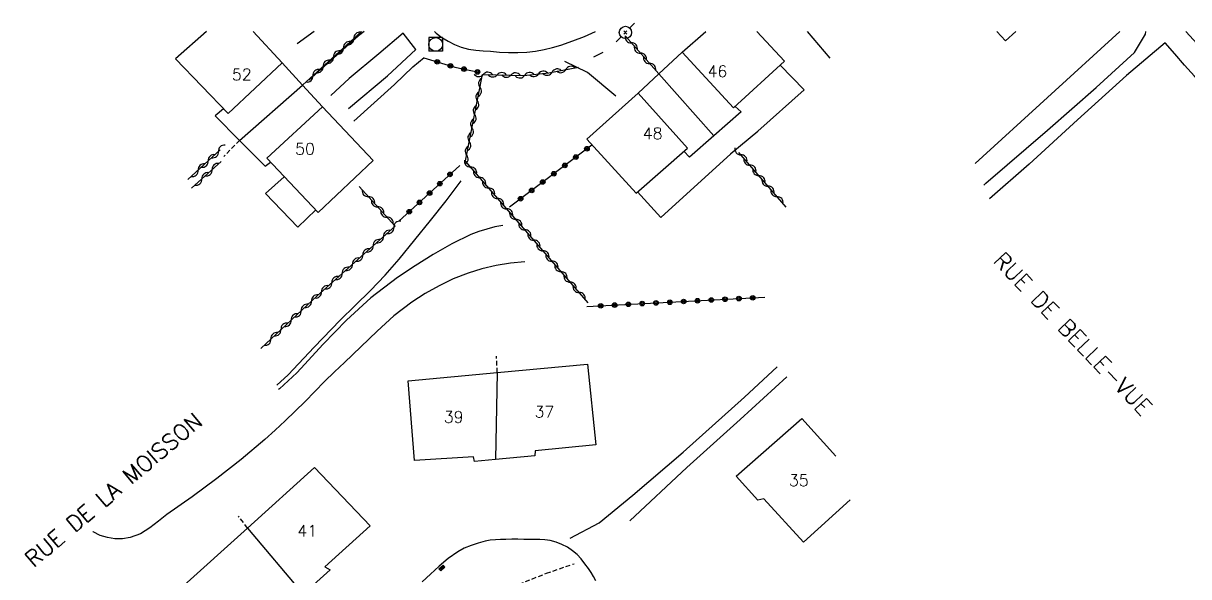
# Model space of a CAD drawing. Header units: millimetres. Extents: x 137000 to 138002, y 152999 to 154002.
# Drawn here: x 137079.5 to 137205.9, y 153940.9 to 154000.9 of the extents above; entities that cross this region are included whole.
import ezdxf
from ezdxf.enums import TextEntityAlignment as Align

# ---------------------------------------------------------------- set-up
doc = ezdxf.new("R2010")
doc.units = ezdxf.units.MM
doc.linetypes.add('DASHED', pattern=[0.75, 0.5, -0.25])
doc.layers.get('0').update_dxf_attribs({"linetype": 'CONTINUOUS'})
for name, color, linetype in [('W0001', 6, 'DASHED'), ('W0008', 7, 'CONTINUOUS'), ('W0014', 7, 'CONTINUOUS'), ('W0017', 7, 'CONTINUOUS'), ('W0101', 7, 'CONTINUOUS'), ('W0104', 1, 'CONTINUOUS'), ('W0112', 1, 'DASHED'), ('W0211', 2, 'CONTINUOUS'), ('W0214', 2, 'CONTINUOUS'), ('W0300', 7, 'CONTINUOUS'), ('W0310', 3, 'CONTINUOUS'), ('W0323', 7, 'CONTINUOUS'), ('W0401', 7, 'CONTINUOUS'), ('W0420', 7, 'CONTINUOUS'), ('W0473', 7, 'CONTINUOUS'), ('W0989', 7, 'CONTINUOUS'), ('W0991', 7, 'CONTINUOUS'), ('W1102', 7, 'CONTINUOUS')]:
    doc.layers.add(name, color=color, linetype=linetype)
doc.styles.get("Standard").update_dxf_attribs({"font": 'romans.shx', "width": 0.85})

# ---------------------------------------------------------------- blocks, each defined once
blk = doc.blocks.new('T401')
for p, q in [((-0.3, 0.3), (0, 0.3)), ((-0.3, -0.25), (-0.3, 0.3)), ((-0.3, 0.15), (0, 0.15)), ((-0.3, 0), (0, 0)), ((0, 0.3), (0, -0.25)), ((-0.3, -0.15), (0, -0.15)), ((-0.3, -0.25), (-0.3, -0.3)), ((-0.3, -0.3), (0, -0.3)), ((0, -0.3), (0, -0.25))]:
    blk.add_line(p, q)
blk = doc.blocks.new('T473')
for p, q in [((-0.166667, 0.166667), (0.166667, -0.166667)), ((-0.166667, -0.166667), (0.166667, 0.166667)), ((0.500001, 0.500001), (1.000002, 1.000002)), ((-1.000002, -1.000002), (-0.500001, -0.500001))]:
    blk.add_line(p, q)
blk.add_ellipse((0, 0), major_axis=(0.471405, 0.471405), ratio=1, start_param=5.4977871438, end_param=11.780972451)
blk = doc.blocks.new('T420')
for p, q in [((0.75, 0.75), (-0.75, 0.75)), ((-0.75, 0.75), (-0.75, -0.75)), ((0.75, 0.75), (0.75, -0.75)), ((0.75, -0.75), (-0.75, -0.75))]:
    blk.add_line(p, q)
blk.add_ellipse((0, 0), major_axis=(-0.53, 0.53), ratio=1, start_param=3.926991, end_param=10.210176)
blk = doc.blocks.new('t310o')
at = {"color": 0, "linetype": 'Continuous'}
for centre, start, end in [((-0.5, 0.38), 216.8699, 323.1304), ((0.5, -0.37), 36.8699, 143.1303)]:
    blk.add_arc(centre, 0.625, start, end, dxfattribs=at)
blk = doc.blocks.new('t323o')
at = {"color": 0, "linetype": 'Continuous'}
for radius in [0.25, 0.15]:
    blk.add_circle((0, 0), radius, dxfattribs=at)

msp = doc.modelspace()

# ---------------------------------------------------------------- linework, layer by layer
at = {"layer": 'W0001'}
msp.add_lwpolyline([(137079.54, 153898.4), (137084.36, 153902.75), (137089.22, 153907.06), (137094.11, 153911.33), (137099.05, 153915.55), (137102.73, 153918.68), (137106.43, 153921.79), (137110.17, 153924.84), (137113.99, 153927.81), (137117.29, 153930.3), (137120.62, 153932.76), (137124.04, 153935.11), (137127.6, 153937.24), (137130.42, 153938.72), (137133.31, 153940.05), (137136.26, 153941.23), (137139.27, 153942.27)], dxfattribs=at)
at = {"layer": 'W0008'}
msp.add_lwpolyline([(137141.62, 153940.4), (137141.38, 153940.88), (137141.11, 153941.32), (137140.82, 153941.75), (137140.45, 153942.27), (137140.05, 153942.79), (137139.61, 153943.26), (137139.11, 153943.68), (137138.54, 153944.05), (137137.94, 153944.35), (137137.31, 153944.59), (137136.66, 153944.77), (137136.11, 153944.86), (137135.56, 153944.88), (137135.01, 153944.88), (137134.47, 153944.88), (137133.81, 153944.9), (137133.16, 153944.92), (137132.5, 153944.93), (137131.85, 153944.91), (137131.29, 153944.89), (137130.73, 153944.86), (137130.17, 153944.81), (137129.62, 153944.71), (137128.85, 153944.5), (137128.1, 153944.25), (137127.36, 153943.94), (137126.66, 153943.56), (137125.61, 153942.84), (137124.64, 153942.02), (137123.71, 153941.15), (137122.78, 153940.31)], dxfattribs=at)
at = {"layer": 'W0014'}
for points in [[(137124.12, 154000), (137124.32, 153999.82), (137124.94, 153999.35), (137125.6, 153998.94), (137126.29, 153998.58), (137127.02, 153998.29), (137127.8, 153998.08), (137128.6, 153997.97), (137129.4, 153997.91), (137130.2, 153997.85), (137131.19, 153997.77), (137132.17, 153997.72), (137133.17, 153997.71), (137134.16, 153997.76), (137135.09, 153997.88), (137136.01, 153998.05), (137136.92, 153998.27), (137137.82, 153998.53), (137139.12, 153998.97), (137140.41, 153999.46), (137141.58, 154000)], [(137205.62, 154000), (137206.83, 153998.66)], [(137225.82, 153973.73), (137224.4, 153975.34), (137222.97, 153976.95), (137221.55, 153978.56), (137220.12, 153980.17), (137218.78, 153981.68), (137217.45, 153983.2), (137216.11, 153984.71), (137214.76, 153986.21), (137213.87, 153987.19), (137212.98, 153988.16), (137212.08, 153989.13), (137211.18, 153990.09), (137210.28, 153991.06), (137209.39, 153992.02), (137208.49, 153993), (137207.61, 153993.97), (137206.54, 153995.16), (137205.47, 153996.36), (137204.41, 153997.56), (137203.36, 153998.77)]]:
    msp.add_lwpolyline(points, dxfattribs=at)
at = {"layer": 'W0017'}
for points in [[(137111.08, 154000), (137109.22, 153998.65)], [(137116.49, 154000), (137115.9, 153999.53), (137110.51, 153994.7)], [(137120.72, 153999.81), (137118.1, 153997.58), (137114.89, 153994.88), (137112.89, 153993.04)], [(137114.79, 153991.64), (137119.05, 153995.18), (137122.1, 153998.05), (137120.72, 153999.81)], [(137183.71, 153983.34), (137183.93, 153983.55), (137190.61, 153989.3), (137195.89, 153993.93), (137200.04, 153997.71), (137201.25, 153999.7), (137201.28, 154000)], [(137203.36, 153998.77), (137199.18, 153995.22), (137193.85, 153990.42), (137188.6, 153985.61), (137184.32, 153981.83)], [(137115.39, 153990.26), (137119.81, 153994.24), (137121.78, 153996.17), (137123.02, 153997.17)], [(137143.8, 153992.97), (137140.72, 153995.54), (137138.27, 153996.74)], [(137138.86, 153945.03), (137141.97, 153946.69), (137145.63, 153949.71), (137151.08, 153954.36), (137157.76, 153960.33), (137161.3, 153963.62)], [(137162.33, 153962.55), (137157.29, 153957.9), (137151.48, 153952.7), (137145.33, 153946.91)]]:
    msp.add_lwpolyline(points, dxfattribs=at)
at = {"layer": 'W0101'}
for points in [[(137099.39, 154000), (137096.04, 153997.02), (137101.74, 153991.09)], [(137107.62, 153996.61), (137104.48, 154000)], [(137150.99, 153997.77), (137153.57, 154000)], [(137159.09, 154000), (137162.09, 153996.79)], [(137185.11, 154000), (137186.04, 153998.99), (137187.18, 154000)], [(137150.99, 153997.77), (137148.46, 153995.41)], [(137109.83, 153994.19), (137107.62, 153996.61)], [(137162.09, 153996.79), (137156.55, 153991.7)], [(137148.46, 153995.41), (137146.21, 153993.32)], [(137112, 153991.81), (137109.83, 153994.19)], [(137146.21, 153993.32), (137140.64, 153988.3), (137145.99, 153982.47), (137151.57, 153987.34)], [(137101.25, 153991.6), (137100.35, 153990.85), (137102.99, 153988.19)], [(137117.49, 153985.99), (137112, 153991.81)], [(137156.73, 153991.86), (137157.38, 153991.28), (137154.44, 153988.69)], [(137154.44, 153988.69), (137151.78, 153986.35), (137151.18, 153987)], [(137102.99, 153988.19), (137105.76, 153985.39), (137106.34, 153985.84)], [(137105.95, 153986.26), (137111.51, 153980.36), (137117.49, 153985.99)], [(137130.74, 153953.57), (137128.48, 153953.36), (137128.35, 153953.85), (137121.96, 153953.47), (137121.26, 153962.12), (137130.93, 153963.02)], [(137130.93, 153963.02), (137140.73, 153963.93), (137141.63, 153955.16)], [(137164.15, 153944.6), (137159.84, 153949.32), (137159.21, 153949.17), (137156.86, 153951.75), (137163.98, 153958.02), (137167.67, 153953.93)], [(137141.63, 153955.16), (137135.03, 153954.53), (137135.02, 153953.96), (137130.74, 153953.57)], [(137103.86, 153946.14), (137111.12, 153952.71), (137117.14, 153946.37)], [(137169.22, 153949.19), (137164.15, 153944.6)], [(137109.87, 153938.96), (137107.58, 153936.92), (137107.13, 153937.1), (137102.54, 153933.06), (137096.58, 153939.57), (137103.86, 153946.14)], [(137117.14, 153946.37), (137112.22, 153941.92), (137112.81, 153941.59), (137109.87, 153938.96)]]:
    msp.add_lwpolyline(points, dxfattribs=at)
at = {"layer": 'W0104'}
for points in [[(137156.55, 153991.7), (137150.99, 153997.77)], [(137101.74, 153991.09), (137107.62, 153996.61)], [(137146.15, 153982.61), (137148.67, 153979.83), (137156.25, 153986.74), (137156.25, 153986.77), (137159.2, 153989.2), (137159.2, 153989.17), (137164.23, 153993.67), (137161.62, 153996.35)], [(137151.57, 153987.34), (137146.21, 153993.32)], [(137112, 153991.81), (137105.95, 153986.26)], [(137107.84, 153984.25), (137105.8, 153982.41), (137109.31, 153978.78), (137111.26, 153980.64)]]:
    msp.add_lwpolyline(points, dxfattribs=at)
at = {"layer": 'W0112'}
for points in [[(137102.99, 153988.19), (137101.29, 153986.43)], [(137130.93, 153963.02), (137130.86, 153964.79)], [(137103.86, 153946.14), (137102.89, 153947.42)]]:
    msp.add_lwpolyline(points, dxfattribs=at)
at = {"layer": 'W0211'}
for points in [[(137107.02, 153961.62), (137108.27, 153962.74), (137111.09, 153965.75), (137113.9, 153968.68), (137115.54, 153970.29), (137117.18, 153971.9), (137118.78, 153973.56), (137120.29, 153975.29), (137122, 153977.4), (137123.7, 153979.51), (137125.38, 153981.64), (137127.04, 153983.79)], [(137131.55, 153978.97), (137130.66, 153978.8), (137129.79, 153978.57), (137128.93, 153978.3), (137128.08, 153977.96), (137126, 153976.96), (137123.99, 153975.81), (137122.04, 153974.58), (137120.12, 153973.3), (137117.23, 153971.12), (137114.57, 153968.67), (137112.07, 153966.07), (137109.63, 153963.45), (137109.19, 153962.99), (137108.73, 153962.54), (137108.26, 153962.11), (137107.79, 153961.68), (137107.32, 153961.25), (137107.22, 153961.16)]]:
    msp.add_lwpolyline(points, dxfattribs=at)
at = {"layer": 'W0214'}
msp.add_lwpolyline([(137133.93, 153975.01), (137132.36, 153974.87), (137130.81, 153974.62), (137129.28, 153974.26), (137127.77, 153973.79), (137126.17, 153973.16), (137124.63, 153972.42), (137123.13, 153971.57), (137121.69, 153970.64), (137119.73, 153969.15), (137117.9, 153967.5), (137116.13, 153965.79), (137114.36, 153964.1), (137113.27, 153963.07), (137112.2, 153962.02), (137111.14, 153960.95), (137110.09, 153959.88), (137109.02, 153958.82), (137107.95, 153957.77), (137106.85, 153956.74), (137105.73, 153955.74), (137103.16, 153953.59), (137100.53, 153951.52), (137097.85, 153949.52), (137095.12, 153947.59), (137094.19, 153946.9), (137093.25, 153946.17), (137092.23, 153945.52), (137091.11, 153945.1), (137090.29, 153944.97), (137089.47, 153944.98), (137088.67, 153945.11), (137087.89, 153945.34), (137087.1, 153945.71), (137087.09, 153945.72)], dxfattribs=at)
at = {"layer": 'W0300'}
for points in [[(137164.54, 154000), (137167, 153997.12)], [(137182.76, 153985.67), (137198.46, 154000)]]:
    msp.add_lwpolyline(points, dxfattribs=at)
at = {"layer": 'W0310'}
for points in [[(137116.21, 154000), (137109.83, 153994.19)], [(137148.46, 153995.41), (137144.88, 153999.44)], [(137142.4, 153997.73), (137141.39, 153997.21)], [(137140.8, 153970.55), (137127.49, 153985.92), (137127.49, 153985.95), (137129.35, 153995.34), (137133.82, 153995.24), (137136.53, 153995.52), (137139.76, 153996.13)], [(137100.88, 153987.15), (137097.38, 153983.93)], [(137097.79, 153982.99), (137100.99, 153985.89)], [(137162.25, 153980.96), (137157.15, 153986.87)], [(137115.97, 153983.18), (137119.85, 153978.88), (137111.39, 153971.32), (137105.29, 153965.63)]]:
    msp.add_lwpolyline(points, dxfattribs=at)
at = {"layer": 'W0323'}
for points in [[(137122.99, 153997.14), (137126.33, 153996.13), (137128.94, 153995.58)], [(137141.2, 153987.68), (137132.27, 153980.96)], [(137126.86, 153985.46), (137120.28, 153979.43)], [(137140.66, 153970.16), (137159.94, 153971.17)]]:
    msp.add_lwpolyline(points, dxfattribs=at)
at = {"layer": 'W1102'}
for points in [[(137148.46, 153995.41), (137154.44, 153988.69)], [(137102.99, 153988.19), (137109.83, 153994.19)], [(137130.93, 153963.02), (137130.74, 153953.57)], [(137103.86, 153946.14), (137109.87, 153938.96)]]:
    msp.add_lwpolyline(points, dxfattribs=at)

# ---------------------------------------------------------------- block references
at = {"layer": 'W0310'}
for p, rotation in [((137115.38, 153999.24), 222.3449479998428), ((137145.47, 153998.77), 131.6308912087825), ((137114.27, 153998.23), 222.3449479998428), ((137146.46, 153997.65), 131.6308912087825), ((137113.16, 153997.22), 222.3449479998428), ((137147.46, 153996.53), 131.6308912087825), ((137110.94, 153995.2), 222.3449479998428), ((137112.05, 153996.21), 222.3449479998428), ((137136.9, 153995.59), 10.70202438774671), ((137138.37, 153995.87), 10.70202438774671), ((137129.42, 153995.34), 358.7056176226786), ((137129.07, 153993.94), 78.83566081600597), ((137130.92, 153995.3), 358.7056176226786), ((137132.42, 153995.27), 358.7056176226786), ((137133.92, 153995.25), 5.892450710585664), ((137135.41, 153995.4), 5.892450710585664), ((137128.78, 153992.47), 78.83566081600597), ((137128.49, 153991), 78.83566081600597), ((137128.2, 153989.53), 78.83566081600597), ((137127.91, 153988.05), 78.83566081600597), ((137100.69, 153986.98), 222.6917065347627), ((137127.62, 153986.58), 78.83566081600597), ((137157.36, 153986.63), 130.7803978565545), ((137098.49, 153984.95), 222.6917065347627), ((137099.59, 153985.96), 222.6917065347627), ((137100.01, 153985.01), 42.21726471247653), ((137128.04, 153985.3), 130.8749084584187), ((137158.34, 153985.5), 130.7803978565545), ((137098.9, 153984), 42.21726471247653), ((137129.02, 153984.16), 130.8749084584187), ((137159.32, 153984.36), 130.7803978565545), ((137130, 153983.03), 130.8749084584187), ((137160.3, 153983.23), 130.7803978565545), ((137116.96, 153982.08), 312.0643265536934), ((137130.98, 153981.89), 130.8749084584187), ((137161.27, 153982.09), 130.7803978565545), ((137117.96, 153980.97), 312.0643265536934), ((137118.97, 153979.85), 312.0643265536934), ((137131.96, 153980.76), 130.8749084584187), ((137119.72, 153978.75), 221.7518226832715), ((137132.94, 153979.63), 130.8749084584187), ((137133.93, 153978.49), 130.8749084584187), ((137118.6, 153977.76), 221.7518226832715), ((137134.91, 153977.36), 130.8749084584187), ((137117.48, 153976.76), 221.7518226832715), ((137135.89, 153976.22), 130.8749084584187), ((137116.36, 153975.76), 221.7518226832715), ((137136.87, 153975.09), 130.8749084584187), ((137114.12, 153973.76), 221.7518226832715), ((137115.24, 153974.76), 221.7518226832715), ((137137.85, 153973.95), 130.8749084584187), ((137113, 153972.76), 221.7518226832715), ((137138.83, 153972.82), 130.8749084584187), ((137111.88, 153971.76), 221.7518226832715), ((137139.82, 153971.69), 130.8749084584187), ((137109.68, 153969.73), 222.9974977559339), ((137110.78, 153970.75), 222.9974977559339), ((137108.58, 153968.7), 222.9974977559339), ((137107.48, 153967.68), 222.9974977559339), ((137106.39, 153966.66), 222.9974977559339)]:
    msp.add_blockref('t310o', p, dxfattribs=dict(at, rotation=rotation))
at = {"layer": 'W0323'}
for p, rotation in [((137124.43, 153996.71), 343.0759010975737), ((137125.86, 153996.27), 343.0759010975737), ((137127.32, 153995.92), 348.2431121663229), ((137128.79, 153995.61), 348.2431121663229), ((137140.66, 153987.28), 216.9939253841502), ((137138.26, 153985.47), 216.9939253841502), ((137139.46, 153986.37), 216.9939253841502), ((137125.81, 153984.5), 222.478487201031), ((137137.07, 153984.57), 216.9939253841502), ((137124.71, 153983.49), 222.478487201031), ((137135.87, 153983.67), 216.9939253841502), ((137123.6, 153982.47), 222.478487201031), ((137133.47, 153981.86), 216.9939253841502), ((137134.67, 153982.76), 216.9939253841502), ((137121.39, 153980.45), 222.478487201031), ((137122.5, 153981.46), 222.478487201031), ((137143.66, 153970.32), 3.00182370801706), ((137145.16, 153970.4), 3.00182370801706), ((137146.65, 153970.48), 3.00182370801706), ((137148.15, 153970.56), 3.00182370801706), ((137149.65, 153970.63), 3.00182370801706), ((137151.15, 153970.71), 3.00182370801706), ((137152.65, 153970.79), 3.00182370801706), ((137154.14, 153970.87), 3.00182370801706), ((137155.64, 153970.95), 3.00182370801706), ((137157.14, 153971.03), 3.00182370801706), ((137158.64, 153971.11), 3.00182370801706), ((137142.16, 153970.24), 3.00182370801706)]:
    msp.add_blockref('t323o', p, dxfattribs=dict(at, rotation=rotation))
at = {"layer": 'W0401', "rotation": 132.2753459015219}
msp.add_blockref('T401', (137124.84, 153941.92), dxfattribs=at)
at = {"layer": 'W0420'}
msp.add_blockref('T420', (137124.26, 153998.6), dxfattribs=at)
at = {"layer": 'W0473'}
msp.add_blockref('T473', (137144.83, 153999.89), dxfattribs=at)

# ---------------------------------------------------------------- texts
at = {"layer": 'W0989'}
msp.add_text('RUE DE BELLE-VUE   ', height=1.75, rotation=313.9425, dxfattribs=at).set_placement((137184.61, 153975.03))
msp.add_text('RUE DE LA MOISSON   ', height=1.75, rotation=40.3335, dxfattribs=at).set_placement((137090.7, 153951.46), align=Align.MIDDLE_CENTER)
at = {"layer": 'W0991'}
for s, p in [('52', (137103.23, 153995.33)), ('46', (137154.81, 153995.67)), ('48', (137147.79, 153988.94)), ('50', (137110.09, 153987.27)), ('37', (137136.05, 153958.75)), ('39', (137126.21, 153958.19)), ('35', (137163.64, 153951.31)), ('41', (137110.33, 153945.83))]:
    msp.add_text(s, height=1.25, dxfattribs=at).set_placement(p, align=Align.MIDDLE_CENTER)

doc.saveas('drawing.dxf')
